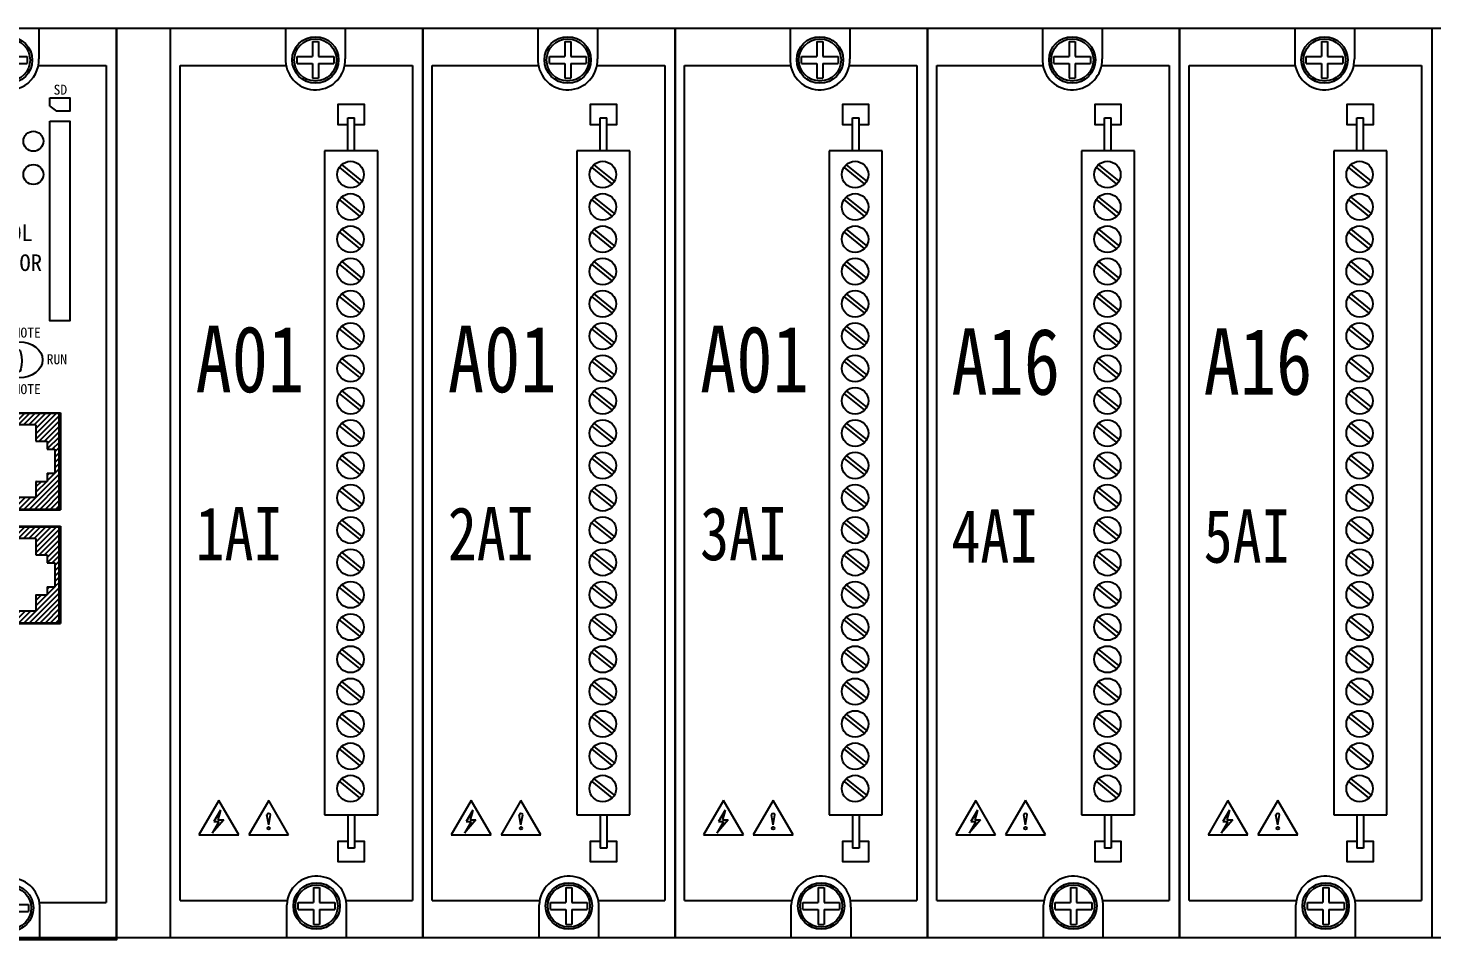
# Model space of a CAD drawing. Extents: x -159874 to -117758, y 9787 to 31117.
# Drawn here: x -150085.4 to -149874.4, y 26309 to 26446 of the extents above; entities that cross this region are included whole.
import ezdxf

# ---------------------------------------------------------------- set-up
doc = ezdxf.new("R2010")
doc.units = 0
doc.layers.get('0').update_dxf_attribs({"linetype": 'CONTINUOUS'})
doc.layers.add('Title Block', color=7, linetype='CONTINUOUS')
doc.layers.add('증설con', color=4, linetype='CONTINUOUS')
doc.styles.get("Standard").update_dxf_attribs({"font": ''})
doc.styles.get('Standard').set_extended_font_data('SimSun')

# ---------------------------------------------------------------- blocks, each defined once
blk = doc.blocks.new('900CP1-0200(2)')
for p, q in [((20666.52, 3996), (20666.52, 3991.02)), ((20675.51, 3996), (20675.51, 3991.37)), ((20650.62, 3864.61), (20650.62, 3990.39)), ((20650.62, 3990.39), (20666.59, 3990.39)), ((20675.44, 3990.39), (20685.62, 3990.39)), ((20685.62, 3990.39), (20685.62, 3864.61)), ((20650.62, 3864.61), (20666.77, 3864.61)), ((20666.7, 3859), (20666.7, 3863.98)), ((20675.62, 3864.61), (20685.62, 3864.61)), ((20675.69, 3859), (20675.69, 3863.63))]:
    blk.add_line(p, q)
at = {"color": 7}
for p, q in [((20670.57, 3993.97), (20670.57, 3991.74)), ((20670.57, 3993.97), (20671.47, 3993.97)), ((20671.47, 3993.97), (20671.47, 3991.74)), ((20668.25, 3991.74), (20670.57, 3991.74)), ((20668.25, 3990.67), (20668.25, 3991.74)), ((20668.25, 3990.67), (20670.57, 3990.67)), ((20670.57, 3990.67), (20670.57, 3988.44)), ((20671.47, 3991.74), (20673.78, 3991.74)), ((20671.47, 3990.67), (20671.47, 3988.44)), ((20671.47, 3990.67), (20673.78, 3990.67)), ((20670.57, 3988.44), (20671.47, 3988.44)), ((20666.16, 3938.21), (20666.16, 3923.63)), ((20666.16, 3938.21), (20678.76, 3938.21)), ((20678.76, 3938.21), (20678.76, 3923.63)), ((20666.16, 3923.63), (20678.76, 3923.63)), ((20666.16, 3921.14), (20666.16, 3906.56)), ((20666.16, 3921.14), (20678.76, 3921.14)), ((20678.76, 3921.14), (20678.76, 3906.56)), ((20666.16, 3906.56), (20678.76, 3906.56)), ((20670.75, 3866.56), (20670.75, 3864.33)), ((20670.75, 3866.56), (20671.65, 3866.56)), ((20671.65, 3866.56), (20671.65, 3864.33)), ((20668.44, 3864.33), (20670.75, 3864.33)), ((20668.44, 3863.26), (20668.44, 3864.33)), ((20668.44, 3863.26), (20670.75, 3863.26)), ((20670.75, 3863.26), (20670.75, 3861.03)), ((20671.65, 3864.33), (20673.96, 3864.33)), ((20671.65, 3863.26), (20671.65, 3861.03)), ((20671.65, 3863.26), (20673.96, 3863.26)), ((20670.75, 3861.03), (20671.65, 3861.03))]:
    blk.add_line(p, q, dxfattribs=at)
blk.add_lwpolyline([(20649.2, 3996), (20687.2, 3996), (20687.2, 3859), (20649.2, 3859)], close=True)
for centre, radius in [((20671.02, 3991.2), 3.5), ((20671.02, 3991.2), 3.18), ((20671.2, 3863.8), 3.5), ((20671.2, 3863.8), 3.18)]:
    blk.add_circle(centre, radius, dxfattribs=at)
for centre, start, end in [((20671.02, 3991.2), 182.2997, 2.2997), ((20671.2, 3863.8), 357.7003, 177.7003)]:
    blk.add_arc(centre, 4.5, start, end)
for centre, major_axis, ratio in [((20672.54, 3946.16), (3.55, 0), 0.766082), ((20672.54, 3946), (0, -1.67), 0.245099)]:
    blk.add_ellipse(centre, major_axis=major_axis, ratio=ratio)
at = {"layer": 'Title Block', "color": 0}
for p, q in [((20673.78, 3991.74), (20673.78, 3990.67)), ((20677.2, 3984.25), (20677.2, 3985.5)), ((20677.2, 3984.25), (20678.2, 3983.5)), ((20673.96, 3864.33), (20673.96, 3863.26))]:
    blk.add_line(p, q, dxfattribs=at)
blk.add_lwpolyline([(20677.2, 3985.5), (20680.2, 3985.5), (20680.2, 3983.5), (20678.2, 3983.5)], dxfattribs=at)
blk.add_lwpolyline([(20677.2, 3982), (20680.2, 3982), (20680.2, 3952), (20677.2, 3952)], close=True, dxfattribs=at)
for centre in [(20674.7, 3979), (20674.7, 3974)]:
    blk.add_circle(centre, 1.5, dxfattribs=at)
at = {"layer": '증설con', "color": 7}
for p, q in [((20666.34, 3938.12), (20678.58, 3938.12)), ((20666.34, 3923.72), (20666.34, 3938.12)), ((20668.79, 3938.12), (20666.34, 3935.67)), ((20668, 3938.12), (20666.34, 3936.47)), ((20669.42, 3938.12), (20666.34, 3935.04)), ((20667.2, 3938.12), (20666.34, 3937.26)), ((20670.22, 3938.12), (20668.47, 3936.37)), ((20671.01, 3938.12), (20669.26, 3936.37)), ((20671.81, 3938.12), (20670.06, 3936.37)), ((20672.6, 3938.12), (20670.85, 3936.37)), ((20673.4, 3938.12), (20671.65, 3936.37)), ((20674.19, 3938.12), (20672.44, 3936.37)), ((20674.99, 3938.12), (20673.24, 3936.37)), ((20675.79, 3938.12), (20674.03, 3936.37)), ((20676.58, 3938.12), (20674.83, 3936.37)), ((20678.17, 3938.12), (20675.07, 3935.02)), ((20677.38, 3938.12), (20675.07, 3935.82)), ((20678.58, 3937.74), (20675.07, 3934.23)), ((20678.58, 3923.72), (20678.58, 3938.12)), ((20678.58, 3924.03), (20678.58, 3937.8)), ((20668.14, 3936.05), (20666.34, 3934.25)), ((20668.14, 3935.09), (20666.34, 3933.29)), ((20675.07, 3936.37), (20668.14, 3936.37)), ((20668.14, 3936.37), (20668.14, 3925.47)), ((20675.07, 3936.37), (20675.07, 3933.93)), ((20678.58, 3936.94), (20675.58, 3933.93)), ((20678.58, 3936.15), (20676.37, 3933.93)), ((20678.58, 3935.35), (20676.78, 3933.55)), ((20668.14, 3934.29), (20666.34, 3932.49)), ((20668.14, 3933.5), (20666.34, 3931.7)), ((20675.07, 3933.93), (20676.78, 3933.93)), ((20678.58, 3934.56), (20676.78, 3932.76)), ((20676.78, 3933.93), (20676.78, 3932.72)), ((20678.58, 3933.76), (20677.54, 3932.72)), ((20678.58, 3932.96), (20677.95, 3932.33)), ((20668.14, 3932.7), (20666.34, 3930.9)), ((20668.14, 3931.9), (20666.34, 3930.1)), ((20667.96, 3930.92), (20666.34, 3929.31)), ((20667.16, 3930.92), (20667.15, 3930.91)), ((20668.14, 3931.11), (20667.96, 3930.92)), ((20676.78, 3932.72), (20677.95, 3932.72)), ((20677.95, 3932.72), (20677.95, 3929.12)), ((20678.58, 3932.17), (20677.95, 3931.54)), ((20678.58, 3931.37), (20677.95, 3930.74)), ((20668.14, 3930.31), (20666.34, 3928.51)), ((20668.14, 3929.52), (20666.34, 3927.72)), ((20668.14, 3928.72), (20666.34, 3926.92)), ((20678.58, 3928.99), (20675.07, 3925.48)), ((20676.78, 3929.12), (20676.78, 3927.9)), ((20676.78, 3929.12), (20677.95, 3929.12)), ((20677.13, 3929.12), (20676.78, 3928.78)), ((20677.92, 3929.12), (20676.78, 3927.98)), ((20678.58, 3930.58), (20677.95, 3929.95)), ((20678.58, 3929.78), (20677.95, 3929.15)), ((20668.14, 3927.93), (20666.34, 3926.13)), ((20668.14, 3927.13), (20666.34, 3925.33)), ((20678.58, 3928.19), (20674.11, 3923.72)), ((20678.58, 3927.4), (20674.91, 3923.72)), ((20675.07, 3927.9), (20675.07, 3925.47)), ((20676.71, 3927.9), (20675.07, 3926.27)), ((20675.07, 3927.9), (20676.78, 3927.9)), ((20675.12, 3927.9), (20675.07, 3927.86)), ((20675.91, 3927.9), (20675.07, 3927.07)), ((20678.58, 3926.6), (20675.7, 3923.72)), ((20668.14, 3926.34), (20666.34, 3924.54)), ((20668.14, 3925.54), (20666.34, 3923.74)), ((20668.87, 3925.47), (20667.12, 3923.72)), ((20669.43, 3925.4), (20667.75, 3923.72)), ((20675.07, 3925.47), (20668.14, 3925.47)), ((20670.29, 3925.47), (20668.54, 3923.72)), ((20671.02, 3925.4), (20669.34, 3923.72)), ((20671.02, 3924.61), (20670.14, 3923.72)), ((20672.68, 3925.47), (20670.93, 3923.72)), ((20671.89, 3925.47), (20671.02, 3924.61)), ((20671.09, 3925.47), (20671.02, 3925.4)), ((20673.48, 3925.47), (20671.73, 3923.72)), ((20674.27, 3925.47), (20672.52, 3923.72)), ((20675.07, 3925.47), (20673.32, 3923.72)), ((20678.58, 3925.8), (20676.5, 3923.72)), ((20678.58, 3925.01), (20677.29, 3923.72)), ((20666.34, 3923.72), (20678.58, 3923.72)), ((20678.58, 3924.21), (20678.09, 3923.72)), ((20666.34, 3921.05), (20678.58, 3921.05)), ((20666.34, 3906.65), (20666.34, 3921.05)), ((20668.79, 3921.05), (20666.34, 3918.6)), ((20668, 3921.05), (20666.34, 3919.4)), ((20669.42, 3921.05), (20666.34, 3917.97)), ((20667.2, 3921.05), (20666.34, 3920.19)), ((20670.22, 3921.05), (20668.47, 3919.3)), ((20671.01, 3921.05), (20669.26, 3919.3)), ((20671.81, 3921.05), (20670.06, 3919.3)), ((20672.6, 3921.05), (20670.85, 3919.3)), ((20673.4, 3921.05), (20671.65, 3919.3)), ((20674.19, 3921.05), (20672.44, 3919.3)), ((20674.99, 3921.05), (20673.24, 3919.3)), ((20675.79, 3921.05), (20674.03, 3919.3)), ((20676.58, 3921.05), (20674.83, 3919.3)), ((20678.17, 3921.05), (20675.07, 3917.95)), ((20677.38, 3921.05), (20675.07, 3918.75)), ((20678.58, 3920.66), (20675.07, 3917.15)), ((20678.58, 3906.65), (20678.58, 3921.05)), ((20678.58, 3906.96), (20678.58, 3920.73)), ((20668.14, 3918.97), (20666.34, 3917.17)), ((20668.14, 3918.01), (20666.34, 3916.21)), ((20675.07, 3919.3), (20668.14, 3919.3)), ((20668.14, 3919.3), (20668.14, 3908.4)), ((20675.07, 3919.3), (20675.07, 3916.86)), ((20678.58, 3919.87), (20675.58, 3916.86)), ((20678.58, 3919.07), (20676.37, 3916.86)), ((20678.58, 3918.28), (20676.78, 3916.48)), ((20668.14, 3917.22), (20666.34, 3915.42)), ((20668.14, 3916.42), (20666.34, 3914.62)), ((20675.07, 3916.86), (20676.78, 3916.86)), ((20678.58, 3917.48), (20676.78, 3915.68)), ((20676.78, 3916.86), (20676.78, 3915.65)), ((20678.58, 3916.69), (20677.54, 3915.65)), ((20678.58, 3915.89), (20677.95, 3915.26)), ((20668.14, 3915.63), (20666.34, 3913.83)), ((20668.14, 3914.83), (20666.34, 3913.03)), ((20667.96, 3913.85), (20666.34, 3912.24)), ((20667.16, 3913.85), (20667.15, 3913.84)), ((20668.14, 3914.04), (20667.96, 3913.85)), ((20676.78, 3915.65), (20677.95, 3915.65)), ((20677.95, 3915.65), (20677.95, 3912.05)), ((20678.58, 3915.1), (20677.95, 3914.47)), ((20678.58, 3914.3), (20677.95, 3913.67)), ((20668.14, 3913.24), (20666.34, 3911.44)), ((20668.14, 3912.45), (20666.34, 3910.65)), ((20678.58, 3911.91), (20675.07, 3908.4)), ((20676.78, 3912.05), (20676.78, 3910.83)), ((20676.78, 3912.05), (20677.95, 3912.05)), ((20677.13, 3912.05), (20676.78, 3911.7)), ((20677.92, 3912.05), (20676.78, 3910.91)), ((20678.58, 3913.5), (20677.95, 3912.87)), ((20678.58, 3912.71), (20677.95, 3912.08)), ((20668.14, 3911.65), (20666.34, 3909.85)), ((20668.14, 3910.85), (20666.34, 3909.05)), ((20668.14, 3910.06), (20666.34, 3908.26)), ((20678.58, 3911.12), (20674.11, 3906.65)), ((20678.58, 3910.32), (20674.91, 3906.65)), ((20675.07, 3910.83), (20675.07, 3908.4)), ((20676.71, 3910.83), (20675.07, 3909.2)), ((20675.07, 3910.83), (20676.78, 3910.83)), ((20675.12, 3910.83), (20675.07, 3910.79)), ((20675.91, 3910.83), (20675.07, 3909.99)), ((20668.14, 3909.26), (20666.34, 3907.46)), ((20668.14, 3908.47), (20666.34, 3906.67)), ((20668.87, 3908.4), (20667.12, 3906.65)), ((20669.43, 3908.33), (20667.75, 3906.65)), ((20675.07, 3908.4), (20668.14, 3908.4)), ((20670.29, 3908.4), (20668.54, 3906.65)), ((20671.02, 3908.33), (20669.34, 3906.65)), ((20671.02, 3907.54), (20670.14, 3906.65)), ((20672.68, 3908.4), (20670.93, 3906.65)), ((20671.89, 3908.4), (20671.02, 3907.54)), ((20671.09, 3908.4), (20671.02, 3908.33)), ((20673.48, 3908.4), (20671.73, 3906.65)), ((20674.27, 3908.4), (20672.52, 3906.65)), ((20675.07, 3908.4), (20673.32, 3906.65)), ((20678.58, 3909.53), (20675.7, 3906.65)), ((20678.58, 3908.73), (20676.5, 3906.65)), ((20678.58, 3907.94), (20677.29, 3906.65)), ((20666.34, 3906.65), (20678.58, 3906.65)), ((20678.58, 3907.14), (20678.09, 3906.65))]:
    blk.add_line(p, q, dxfattribs=at)
at = {"layer": 'Title Block', "color": 0, "attachment_point": 1}
for s, insert, char_height in [('  SD', (20675.7, 3987.5), 1.5), ('STATUS', (20665.7, 3980), 1.5), (' ROLE', (20666.7, 3975), 1.5), ('CONTROL', (20662.7, 3966.5), 2.5), ('PROCESSOR', (20660.7, 3962), 2.5), ('900C30', (20665.2, 3958), 1.5), ('REMOTE', (20669.7, 3951), 1.5), ('STOP', (20664.2, 3947), 1.5), ('RUN', (20676.7, 3947), 1.5), ('REMOTE', (20669.7, 3942.5), 1.5)]:
    blk.add_mtext_dynamic_manual_height_columns(s, width=8, gutter_width=1, heights=[0], dxfattribs=dict(at, insert=insert, char_height=char_height))

msp = doc.modelspace()

# ---------------------------------------------------------------- linework, layer by layer
for p, q in [((-150072.08183, 26308.97771), (-150072.08183, 26445.97923)), ((-150046.66692, 26445.97923), (-150046.66692, 26441.01323)), ((-150037.69714, 26445.97923), (-150037.69714, 26441.36005)), ((-150008.74596, 26445.97923), (-150008.74596, 26441.01323)), ((-149999.77618, 26445.97923), (-149999.77618, 26441.36005)), ((-149970.825, 26445.97923), (-149970.825, 26441.01323)), ((-149961.85522, 26445.97923), (-149961.85522, 26441.36005)), ((-149932.90404, 26445.97923), (-149932.90404, 26441.01323)), ((-149923.93426, 26445.97923), (-149923.93426, 26441.36005)), ((-149894.98308, 26445.97923), (-149894.98308, 26441.01323)), ((-149886.0133, 26445.97923), (-149886.0133, 26441.36005)), ((-150062.53774, 26440.37872), (-150046.59599, 26440.37872)), ((-150062.53774, 26314.8647), (-150062.53774, 26440.37872)), ((-150037.76858, 26440.37872), (-150027.60437, 26440.37872)), ((-150027.60437, 26440.37872), (-150027.60437, 26314.8647)), ((-150024.61678, 26440.37872), (-150008.67503, 26440.37872)), ((-150024.61678, 26314.8647), (-150024.61678, 26440.37872)), ((-149999.84762, 26440.37872), (-149989.68341, 26440.37872)), ((-149989.68341, 26440.37872), (-149989.68341, 26314.8647)), ((-149986.69582, 26440.37872), (-149970.75407, 26440.37872)), ((-149986.69582, 26314.8647), (-149986.69582, 26440.37872)), ((-149961.92666, 26440.37872), (-149951.76245, 26440.37872)), ((-149951.76245, 26440.37872), (-149951.76245, 26314.8647)), ((-149948.77486, 26440.37872), (-149932.83311, 26440.37872)), ((-149948.77486, 26314.8647), (-149948.77486, 26440.37872)), ((-149924.0057, 26440.37872), (-149913.84149, 26440.37872)), ((-149913.84149, 26440.37872), (-149913.84149, 26314.8647)), ((-149913.84149, 26440.37872), (-149913.84149, 26314.8647)), ((-149910.8539, 26440.37872), (-149894.91215, 26440.37872)), ((-149910.8539, 26314.8647), (-149910.8539, 26440.37872)), ((-149886.08474, 26440.37872), (-149875.92053, 26440.37872)), ((-149875.92053, 26440.37872), (-149875.92053, 26314.8647)), ((-149875.92053, 26440.37872), (-149875.92053, 26314.8647)), ((-150062.53774, 26314.8647), (-150046.41589, 26314.8647)), ((-150037.58849, 26314.8647), (-150027.60437, 26314.8647)), ((-150024.61678, 26314.8647), (-150008.49493, 26314.8647)), ((-149999.66753, 26314.8647), (-149989.68341, 26314.8647)), ((-149986.69582, 26314.8647), (-149970.57397, 26314.8647)), ((-149961.74657, 26314.8647), (-149951.76245, 26314.8647)), ((-149948.77486, 26314.8647), (-149932.65301, 26314.8647)), ((-149923.82561, 26314.8647), (-149913.84149, 26314.8647)), ((-149910.8539, 26314.8647), (-149894.73205, 26314.8647)), ((-149885.90465, 26314.8647), (-149875.92053, 26314.8647)), ((-150046.48682, 26309.26419), (-150046.48682, 26314.23019)), ((-150037.51704, 26309.26419), (-150037.51704, 26313.88337)), ((-150008.56586, 26309.26419), (-150008.56586, 26314.23019)), ((-149999.59608, 26309.26419), (-149999.59608, 26313.88337)), ((-149970.6449, 26309.26419), (-149970.6449, 26314.23019)), ((-149961.67512, 26309.26419), (-149961.67512, 26313.88337)), ((-149932.72394, 26309.26419), (-149932.72394, 26314.23019)), ((-149923.75416, 26309.26419), (-149923.75416, 26313.88337)), ((-149894.80298, 26309.26419), (-149894.80298, 26314.23019)), ((-149885.8332, 26309.26419), (-149885.8332, 26313.88337))]:
    msp.add_line(p, q)
at = {"color": 7}
for p, q in [((-150042.62999, 26443.94916), (-150042.62999, 26441.72557)), ((-150042.62999, 26443.94916), (-150041.73458, 26443.94916)), ((-150041.73458, 26443.94916), (-150041.73458, 26441.72557)), ((-150004.70903, 26443.94916), (-150004.70903, 26441.72557)), ((-150004.70903, 26443.94916), (-150003.81362, 26443.94916)), ((-150003.81362, 26443.94916), (-150003.81362, 26441.72557)), ((-149966.78807, 26443.94916), (-149966.78807, 26441.72557)), ((-149966.78807, 26443.94916), (-149965.89266, 26443.94916)), ((-149965.89266, 26443.94916), (-149965.89266, 26441.72557)), ((-149928.86711, 26443.94916), (-149928.86711, 26441.72557)), ((-149928.86711, 26443.94916), (-149927.9717, 26443.94916)), ((-149927.9717, 26443.94916), (-149927.9717, 26441.72557)), ((-149890.94615, 26443.94916), (-149890.94615, 26441.72557)), ((-149890.94615, 26443.94916), (-149890.05074, 26443.94916)), ((-149890.05074, 26443.94916), (-149890.05074, 26441.72557)), ((-150044.93812, 26441.72557), (-150042.62999, 26441.72557)), ((-150044.93812, 26440.66108), (-150044.93812, 26441.72557)), ((-150041.73458, 26441.72557), (-150039.42645, 26441.72557)), ((-150007.01716, 26441.72557), (-150004.70903, 26441.72557)), ((-150007.01716, 26440.66108), (-150007.01716, 26441.72557)), ((-150003.81362, 26441.72557), (-150001.50549, 26441.72557)), ((-149969.0962, 26441.72557), (-149966.78807, 26441.72557)), ((-149969.0962, 26440.66108), (-149969.0962, 26441.72557)), ((-149965.89266, 26441.72557), (-149963.58453, 26441.72557)), ((-149931.17524, 26441.72557), (-149928.86711, 26441.72557)), ((-149931.17524, 26440.66108), (-149931.17524, 26441.72557)), ((-149927.9717, 26441.72557), (-149925.66357, 26441.72557)), ((-149893.25428, 26441.72557), (-149890.94615, 26441.72557)), ((-149893.25428, 26440.66108), (-149893.25428, 26441.72557)), ((-149890.05074, 26441.72557), (-149887.74261, 26441.72557)), ((-150044.93812, 26440.66108), (-150042.62999, 26440.66108)), ((-150042.62999, 26440.66108), (-150042.62999, 26438.43749)), ((-150041.73458, 26440.66108), (-150041.73458, 26438.43749)), ((-150041.73458, 26440.66108), (-150039.42645, 26440.66108)), ((-150007.01716, 26440.66108), (-150004.70903, 26440.66108)), ((-150004.70903, 26440.66108), (-150004.70903, 26438.43749)), ((-150003.81362, 26440.66108), (-150003.81362, 26438.43749)), ((-150003.81362, 26440.66108), (-150001.50549, 26440.66108)), ((-149969.0962, 26440.66108), (-149966.78807, 26440.66108)), ((-149966.78807, 26440.66108), (-149966.78807, 26438.43749)), ((-149965.89266, 26440.66108), (-149965.89266, 26438.43749)), ((-149965.89266, 26440.66108), (-149963.58453, 26440.66108)), ((-149931.17524, 26440.66108), (-149928.86711, 26440.66108)), ((-149928.86711, 26440.66108), (-149928.86711, 26438.43749)), ((-149927.9717, 26440.66108), (-149927.9717, 26438.43749)), ((-149927.9717, 26440.66108), (-149925.66357, 26440.66108)), ((-149893.25428, 26440.66108), (-149890.94615, 26440.66108)), ((-149890.94615, 26440.66108), (-149890.94615, 26438.43749)), ((-149890.05074, 26440.66108), (-149890.05074, 26438.43749)), ((-149890.05074, 26440.66108), (-149887.74261, 26440.66108)), ((-150042.62999, 26438.43749), (-150041.73458, 26438.43749)), ((-150004.70903, 26438.43749), (-150003.81362, 26438.43749)), ((-149966.78807, 26438.43749), (-149965.89266, 26438.43749)), ((-149928.86711, 26438.43749), (-149927.9717, 26438.43749)), ((-149890.94615, 26438.43749), (-149890.05074, 26438.43749)), ((-150040.80469, 26427.51771), (-150040.80469, 26327.72571)), ((-150032.82133, 26427.51771), (-150040.80469, 26427.51771)), ((-150032.82133, 26327.72571), (-150032.82133, 26427.51771)), ((-150002.88373, 26427.51771), (-150002.88373, 26327.72571)), ((-149994.90037, 26427.51771), (-150002.88373, 26427.51771)), ((-149994.90037, 26327.72571), (-149994.90037, 26427.51771)), ((-149964.96277, 26427.51771), (-149964.96277, 26327.72571)), ((-149956.97941, 26427.51771), (-149964.96277, 26427.51771)), ((-149956.97941, 26327.72571), (-149956.97941, 26427.51771)), ((-149927.04181, 26427.51771), (-149927.04181, 26327.72571)), ((-149919.05845, 26427.51771), (-149927.04181, 26427.51771)), ((-149919.05845, 26327.72571), (-149919.05845, 26427.51771)), ((-149889.12085, 26427.51771), (-149889.12085, 26327.72571)), ((-149881.13749, 26427.51771), (-149889.12085, 26427.51771)), ((-149881.13749, 26327.72571), (-149881.13749, 26427.51771)), ((-150038.55517, 26425.00381), (-150035.56085, 26422.58818)), ((-150038.22989, 26425.45071), (-150035.23557, 26423.03509)), ((-150000.63421, 26425.00381), (-149997.63989, 26422.58818)), ((-150000.30893, 26425.45071), (-149997.31461, 26423.03509)), ((-149962.71325, 26425.00381), (-149959.71893, 26422.58818)), ((-149962.38797, 26425.45071), (-149959.39365, 26423.03509)), ((-149924.79229, 26425.00381), (-149921.79797, 26422.58818)), ((-149924.46701, 26425.45071), (-149921.47269, 26423.03509)), ((-149886.87133, 26425.00381), (-149883.87701, 26422.58818)), ((-149886.54605, 26425.45071), (-149883.55173, 26423.03509)), ((-150038.22989, 26420.59462), (-150035.23557, 26418.179)), ((-150000.30893, 26420.59462), (-149997.31461, 26418.179)), ((-149962.38797, 26420.59462), (-149959.39365, 26418.179)), ((-149924.46701, 26420.59462), (-149921.47269, 26418.179)), ((-149886.54605, 26420.59462), (-149883.55173, 26418.179)), ((-150038.55517, 26420.14772), (-150035.56085, 26417.7321)), ((-150000.63421, 26420.14772), (-149997.63989, 26417.7321)), ((-149962.71325, 26420.14772), (-149959.71893, 26417.7321)), ((-149924.79229, 26420.14772), (-149921.79797, 26417.7321)), ((-149886.87133, 26420.14772), (-149883.87701, 26417.7321)), ((-150038.55517, 26415.29163), (-150035.56085, 26412.87601)), ((-150038.22989, 26415.73854), (-150035.23557, 26413.32291)), ((-150000.63421, 26415.29163), (-149997.63989, 26412.87601)), ((-150000.30893, 26415.73854), (-149997.31461, 26413.32291)), ((-149962.71325, 26415.29163), (-149959.71893, 26412.87601)), ((-149962.38797, 26415.73854), (-149959.39365, 26413.32291)), ((-149924.79229, 26415.29163), (-149921.79797, 26412.87601)), ((-149924.46701, 26415.73854), (-149921.47269, 26413.32291)), ((-149886.87133, 26415.29163), (-149883.87701, 26412.87601)), ((-149886.54605, 26415.73854), (-149883.55173, 26413.32291)), ((-150038.55517, 26410.43554), (-150035.56085, 26408.01992)), ((-150038.22989, 26410.88245), (-150035.23557, 26408.46683)), ((-150000.63421, 26410.43554), (-149997.63989, 26408.01992)), ((-150000.30893, 26410.88245), (-149997.31461, 26408.46683)), ((-149962.71325, 26410.43554), (-149959.71893, 26408.01992)), ((-149962.38797, 26410.88245), (-149959.39365, 26408.46683)), ((-149924.79229, 26410.43554), (-149921.79797, 26408.01992)), ((-149924.46701, 26410.88245), (-149921.47269, 26408.46683)), ((-149886.87133, 26410.43554), (-149883.87701, 26408.01992)), ((-149886.54605, 26410.88245), (-149883.55173, 26408.46683)), ((-150038.55517, 26405.57945), (-150035.56085, 26403.16383)), ((-150038.22989, 26406.02636), (-150035.23557, 26403.61074)), ((-150000.63421, 26405.57945), (-149997.63989, 26403.16383)), ((-150000.30893, 26406.02636), (-149997.31461, 26403.61074)), ((-149962.71325, 26405.57945), (-149959.71893, 26403.16383)), ((-149962.38797, 26406.02636), (-149959.39365, 26403.61074)), ((-149924.79229, 26405.57945), (-149921.79797, 26403.16383)), ((-149924.46701, 26406.02636), (-149921.47269, 26403.61074)), ((-149886.87133, 26405.57945), (-149883.87701, 26403.16383)), ((-149886.54605, 26406.02636), (-149883.55173, 26403.61074)), ((-150038.55517, 26400.72337), (-150035.56085, 26398.30774)), ((-150038.22989, 26401.17027), (-150035.23557, 26398.75465)), ((-150000.63421, 26400.72337), (-149997.63989, 26398.30774)), ((-150000.30893, 26401.17027), (-149997.31461, 26398.75465)), ((-149962.71325, 26400.72337), (-149959.71893, 26398.30774)), ((-149962.38797, 26401.17027), (-149959.39365, 26398.75465)), ((-149924.79229, 26400.72337), (-149921.79797, 26398.30774)), ((-149924.46701, 26401.17027), (-149921.47269, 26398.75465)), ((-149886.87133, 26400.72337), (-149883.87701, 26398.30774)), ((-149886.54605, 26401.17027), (-149883.55173, 26398.75465)), ((-150038.55517, 26395.86728), (-150035.56085, 26393.45166)), ((-150038.22989, 26396.31418), (-150035.23557, 26393.89856)), ((-150000.63421, 26395.86728), (-149997.63989, 26393.45166)), ((-150000.30893, 26396.31418), (-149997.31461, 26393.89856)), ((-149962.71325, 26395.86728), (-149959.71893, 26393.45166)), ((-149962.38797, 26396.31418), (-149959.39365, 26393.89856)), ((-149924.79229, 26395.86728), (-149921.79797, 26393.45166)), ((-149924.46701, 26396.31418), (-149921.47269, 26393.89856)), ((-149886.87133, 26395.86728), (-149883.87701, 26393.45166)), ((-149886.54605, 26396.31418), (-149883.55173, 26393.89856)), ((-150038.55517, 26391.01119), (-150035.56085, 26388.59557)), ((-150038.22989, 26391.4581), (-150035.23557, 26389.04247)), ((-150000.63421, 26391.01119), (-149997.63989, 26388.59557)), ((-150000.30893, 26391.4581), (-149997.31461, 26389.04247)), ((-149962.71325, 26391.01119), (-149959.71893, 26388.59557)), ((-149962.38797, 26391.4581), (-149959.39365, 26389.04247)), ((-149924.79229, 26391.01119), (-149921.79797, 26388.59557)), ((-149924.46701, 26391.4581), (-149921.47269, 26389.04247)), ((-149886.87133, 26391.01119), (-149883.87701, 26388.59557)), ((-149886.54605, 26391.4581), (-149883.55173, 26389.04247)), ((-150038.22989, 26386.60201), (-150035.23557, 26384.18639)), ((-150000.30893, 26386.60201), (-149997.31461, 26384.18639)), ((-149962.38797, 26386.60201), (-149959.39365, 26384.18639)), ((-149924.46701, 26386.60201), (-149921.47269, 26384.18639)), ((-149886.54605, 26386.60201), (-149883.55173, 26384.18639)), ((-150038.55517, 26386.1551), (-150035.56085, 26383.73948)), ((-150000.63421, 26386.1551), (-149997.63989, 26383.73948)), ((-149962.71325, 26386.1551), (-149959.71893, 26383.73948)), ((-149924.79229, 26386.1551), (-149921.79797, 26383.73948)), ((-149886.87133, 26386.1551), (-149883.87701, 26383.73948)), ((-150038.55517, 26381.29901), (-150035.56085, 26378.88339)), ((-150038.22989, 26381.74592), (-150035.23557, 26379.3303)), ((-150000.63421, 26381.29901), (-149997.63989, 26378.88339)), ((-150000.30893, 26381.74592), (-149997.31461, 26379.3303)), ((-149962.71325, 26381.29901), (-149959.71893, 26378.88339)), ((-149962.38797, 26381.74592), (-149959.39365, 26379.3303)), ((-149924.79229, 26381.29901), (-149921.79797, 26378.88339)), ((-149924.46701, 26381.74592), (-149921.47269, 26379.3303)), ((-149886.87133, 26381.29901), (-149883.87701, 26378.88339)), ((-149886.54605, 26381.74592), (-149883.55173, 26379.3303)), ((-150038.55517, 26376.44292), (-150035.56085, 26374.0273)), ((-150038.22989, 26376.88983), (-150035.23557, 26374.47421)), ((-150000.63421, 26376.44292), (-149997.63989, 26374.0273)), ((-150000.30893, 26376.88983), (-149997.31461, 26374.47421)), ((-149962.71325, 26376.44292), (-149959.71893, 26374.0273)), ((-149962.38797, 26376.88983), (-149959.39365, 26374.47421)), ((-149924.79229, 26376.44292), (-149921.79797, 26374.0273)), ((-149924.46701, 26376.88983), (-149921.47269, 26374.47421)), ((-149886.87133, 26376.44292), (-149883.87701, 26374.0273)), ((-149886.54605, 26376.88983), (-149883.55173, 26374.47421)), ((-150038.22989, 26372.03374), (-150035.23557, 26369.61812)), ((-150000.30893, 26372.03374), (-149997.31461, 26369.61812)), ((-149962.38797, 26372.03374), (-149959.39365, 26369.61812)), ((-149924.46701, 26372.03374), (-149921.47269, 26369.61812)), ((-149886.54605, 26372.03374), (-149883.55173, 26369.61812)), ((-150038.55517, 26371.58684), (-150035.56085, 26369.17121)), ((-150000.63421, 26371.58684), (-149997.63989, 26369.17121)), ((-149962.71325, 26371.58684), (-149959.71893, 26369.17121)), ((-149924.79229, 26371.58684), (-149921.79797, 26369.17121)), ((-149886.87133, 26371.58684), (-149883.87701, 26369.17121)), ((-150038.55517, 26366.73075), (-150035.56085, 26364.31513)), ((-150038.22989, 26367.17766), (-150035.23557, 26364.76203)), ((-150000.63421, 26366.73075), (-149997.63989, 26364.31513)), ((-150000.30893, 26367.17766), (-149997.31461, 26364.76203)), ((-149962.71325, 26366.73075), (-149959.71893, 26364.31513)), ((-149962.38797, 26367.17766), (-149959.39365, 26364.76203)), ((-149924.79229, 26366.73075), (-149921.79797, 26364.31513)), ((-149924.46701, 26367.17766), (-149921.47269, 26364.76203)), ((-149886.87133, 26366.73075), (-149883.87701, 26364.31513)), ((-149886.54605, 26367.17766), (-149883.55173, 26364.76203)), ((-150038.55517, 26361.87466), (-150035.56085, 26359.45904)), ((-150038.22989, 26362.32157), (-150035.23557, 26359.90595)), ((-150000.63421, 26361.87466), (-149997.63989, 26359.45904)), ((-150000.30893, 26362.32157), (-149997.31461, 26359.90595)), ((-149962.71325, 26361.87466), (-149959.71893, 26359.45904)), ((-149962.38797, 26362.32157), (-149959.39365, 26359.90595)), ((-149924.79229, 26361.87466), (-149921.79797, 26359.45904)), ((-149924.46701, 26362.32157), (-149921.47269, 26359.90595)), ((-149886.87133, 26361.87466), (-149883.87701, 26359.45904)), ((-149886.54605, 26362.32157), (-149883.55173, 26359.90595)), ((-150038.55517, 26357.01857), (-150035.56085, 26354.60295)), ((-150038.22989, 26357.46548), (-150035.23557, 26355.04986)), ((-150000.63421, 26357.01857), (-149997.63989, 26354.60295)), ((-150000.30893, 26357.46548), (-149997.31461, 26355.04986)), ((-149962.71325, 26357.01857), (-149959.71893, 26354.60295)), ((-149962.38797, 26357.46548), (-149959.39365, 26355.04986)), ((-149924.79229, 26357.01857), (-149921.79797, 26354.60295)), ((-149924.46701, 26357.46548), (-149921.47269, 26355.04986)), ((-149886.87133, 26357.01857), (-149883.87701, 26354.60295)), ((-149886.54605, 26357.46548), (-149883.55173, 26355.04986)), ((-150038.55517, 26352.16248), (-150035.56085, 26349.74686)), ((-150038.22989, 26352.60939), (-150035.23557, 26350.19377)), ((-150000.63421, 26352.16248), (-149997.63989, 26349.74686)), ((-150000.30893, 26352.60939), (-149997.31461, 26350.19377)), ((-149962.71325, 26352.16248), (-149959.71893, 26349.74686)), ((-149962.38797, 26352.60939), (-149959.39365, 26350.19377)), ((-149924.79229, 26352.16248), (-149921.79797, 26349.74686)), ((-149924.46701, 26352.60939), (-149921.47269, 26350.19377)), ((-149886.87133, 26352.16248), (-149883.87701, 26349.74686)), ((-149886.54605, 26352.60939), (-149883.55173, 26350.19377)), ((-150038.55517, 26347.3064), (-150035.56085, 26344.89077)), ((-150038.22989, 26347.7533), (-150035.23557, 26345.33768)), ((-150000.63421, 26347.3064), (-149997.63989, 26344.89077)), ((-150000.30893, 26347.7533), (-149997.31461, 26345.33768)), ((-149962.71325, 26347.3064), (-149959.71893, 26344.89077)), ((-149962.38797, 26347.7533), (-149959.39365, 26345.33768)), ((-149924.79229, 26347.3064), (-149921.79797, 26344.89077)), ((-149924.46701, 26347.7533), (-149921.47269, 26345.33768)), ((-149886.87133, 26347.3064), (-149883.87701, 26344.89077)), ((-149886.54605, 26347.7533), (-149883.55173, 26345.33768)), ((-150038.55517, 26342.45031), (-150035.56085, 26340.03469)), ((-150038.22989, 26342.89722), (-150035.23557, 26340.48159)), ((-150000.63421, 26342.45031), (-149997.63989, 26340.03469)), ((-150000.30893, 26342.89722), (-149997.31461, 26340.48159)), ((-149962.71325, 26342.45031), (-149959.71893, 26340.03469)), ((-149962.38797, 26342.89722), (-149959.39365, 26340.48159)), ((-149924.79229, 26342.45031), (-149921.79797, 26340.03469)), ((-149924.46701, 26342.89722), (-149921.47269, 26340.48159)), ((-149886.87133, 26342.45031), (-149883.87701, 26340.03469)), ((-149886.54605, 26342.89722), (-149883.55173, 26340.48159)), ((-150038.22989, 26338.04113), (-150035.23557, 26335.62551)), ((-150000.30893, 26338.04113), (-149997.31461, 26335.62551)), ((-149962.38797, 26338.04113), (-149959.39365, 26335.62551)), ((-149924.46701, 26338.04113), (-149921.47269, 26335.62551)), ((-149886.54605, 26338.04113), (-149883.55173, 26335.62551)), ((-150038.55517, 26337.59422), (-150035.56085, 26335.1786)), ((-150000.63421, 26337.59422), (-149997.63989, 26335.1786)), ((-149962.71325, 26337.59422), (-149959.71893, 26335.1786)), ((-149924.79229, 26337.59422), (-149921.79797, 26335.1786)), ((-149886.87133, 26337.59422), (-149883.87701, 26335.1786)), ((-150038.55517, 26332.73813), (-150035.56085, 26330.32251)), ((-150038.22989, 26333.18504), (-150035.23557, 26330.76942)), ((-150000.63421, 26332.73813), (-149997.63989, 26330.32251)), ((-150000.30893, 26333.18504), (-149997.31461, 26330.76942)), ((-149962.71325, 26332.73813), (-149959.71893, 26330.32251)), ((-149962.38797, 26333.18504), (-149959.39365, 26330.76942)), ((-149924.79229, 26332.73813), (-149921.79797, 26330.32251)), ((-149924.46701, 26333.18504), (-149921.47269, 26330.76942)), ((-149886.87133, 26332.73813), (-149883.87701, 26330.32251)), ((-149886.54605, 26333.18504), (-149883.55173, 26330.76942)), ((-150040.80469, 26327.72571), (-150032.82133, 26327.72571)), ((-150002.88373, 26327.72571), (-149994.90037, 26327.72571)), ((-149964.96277, 26327.72571), (-149956.97941, 26327.72571)), ((-149927.04181, 26327.72571), (-149919.05845, 26327.72571)), ((-149889.12085, 26327.72571), (-149881.13749, 26327.72571)), ((-150042.44989, 26316.80594), (-150042.44989, 26314.58234)), ((-150042.44989, 26316.80594), (-150041.55449, 26316.80594)), ((-150041.55449, 26316.80594), (-150041.55449, 26314.58234)), ((-150004.52893, 26316.80594), (-150004.52893, 26314.58234)), ((-150004.52893, 26316.80594), (-150003.63353, 26316.80594)), ((-150003.63353, 26316.80594), (-150003.63353, 26314.58234)), ((-149966.60797, 26316.80594), (-149966.60797, 26314.58234)), ((-149966.60797, 26316.80594), (-149965.71257, 26316.80594)), ((-149965.71257, 26316.80594), (-149965.71257, 26314.58234)), ((-149928.68701, 26316.80594), (-149928.68701, 26314.58234)), ((-149928.68701, 26316.80594), (-149927.79161, 26316.80594)), ((-149927.79161, 26316.80594), (-149927.79161, 26314.58234)), ((-149890.76605, 26316.80594), (-149890.76605, 26314.58234)), ((-149890.76605, 26316.80594), (-149889.87065, 26316.80594)), ((-149889.87065, 26316.80594), (-149889.87065, 26314.58234)), ((-150044.75803, 26314.58234), (-150042.44989, 26314.58234)), ((-150044.75803, 26313.51785), (-150044.75803, 26314.58234)), ((-150044.75803, 26313.51785), (-150042.44989, 26313.51785)), ((-150042.44989, 26313.51785), (-150042.44989, 26311.29426)), ((-150041.55449, 26314.58234), (-150039.24635, 26314.58234)), ((-150041.55449, 26313.51785), (-150041.55449, 26311.29426)), ((-150041.55449, 26313.51785), (-150039.24635, 26313.51785)), ((-150006.83707, 26314.58234), (-150004.52893, 26314.58234)), ((-150006.83707, 26313.51785), (-150006.83707, 26314.58234)), ((-150006.83707, 26313.51785), (-150004.52893, 26313.51785)), ((-150004.52893, 26313.51785), (-150004.52893, 26311.29426)), ((-150003.63353, 26314.58234), (-150001.32539, 26314.58234)), ((-150003.63353, 26313.51785), (-150003.63353, 26311.29426)), ((-150003.63353, 26313.51785), (-150001.32539, 26313.51785)), ((-149968.91611, 26314.58234), (-149966.60797, 26314.58234)), ((-149968.91611, 26313.51785), (-149968.91611, 26314.58234)), ((-149968.91611, 26313.51785), (-149966.60797, 26313.51785)), ((-149966.60797, 26313.51785), (-149966.60797, 26311.29426)), ((-149965.71257, 26314.58234), (-149963.40443, 26314.58234)), ((-149965.71257, 26313.51785), (-149965.71257, 26311.29426)), ((-149965.71257, 26313.51785), (-149963.40443, 26313.51785)), ((-149930.99515, 26314.58234), (-149928.68701, 26314.58234)), ((-149930.99515, 26313.51785), (-149930.99515, 26314.58234)), ((-149930.99515, 26313.51785), (-149928.68701, 26313.51785)), ((-149928.68701, 26313.51785), (-149928.68701, 26311.29426)), ((-149927.79161, 26314.58234), (-149925.48347, 26314.58234)), ((-149927.79161, 26313.51785), (-149927.79161, 26311.29426)), ((-149927.79161, 26313.51785), (-149925.48347, 26313.51785)), ((-149893.07419, 26314.58234), (-149890.76605, 26314.58234)), ((-149893.07419, 26313.51785), (-149893.07419, 26314.58234)), ((-149893.07419, 26313.51785), (-149890.76605, 26313.51785)), ((-149890.76605, 26313.51785), (-149890.76605, 26311.29426)), ((-149889.87065, 26314.58234), (-149887.56251, 26314.58234)), ((-149889.87065, 26313.51785), (-149889.87065, 26311.29426)), ((-149889.87065, 26313.51785), (-149887.56251, 26313.51785)), ((-150042.44989, 26311.29426), (-150041.55449, 26311.29426)), ((-150004.52893, 26311.29426), (-150003.63353, 26311.29426)), ((-149966.60797, 26311.29426), (-149965.71257, 26311.29426)), ((-149928.68701, 26311.29426), (-149927.79161, 26311.29426)), ((-149890.76605, 26311.29426), (-149889.87065, 26311.29426))]:
    msp.add_line(p, q, dxfattribs=at)
for points in [[(-150182.53797, 26445.97923), (-149608.90491, 26445.97923), (-149608.90491, 26309.26419), (-150182.53797, 26309.26419)], [(-150063.95643, 26445.97923), (-150026.03547, 26445.97923), (-150026.03547, 26309.26419), (-150063.95643, 26309.26419)], [(-150026.03547, 26445.97923), (-149988.11451, 26445.97923), (-149988.11451, 26309.26419), (-150026.03547, 26309.26419)], [(-149988.11451, 26445.97923), (-149950.19355, 26445.97923), (-149950.19355, 26309.26419), (-149988.11451, 26309.26419)], [(-149950.19355, 26445.97923), (-149912.27259, 26445.97923), (-149912.27259, 26309.26419), (-149950.19355, 26309.26419)], [(-149912.27259, 26445.97923), (-149874.35163, 26445.97923), (-149874.35163, 26309.26419), (-149912.27259, 26309.26419)], [(-149912.27259, 26445.97923), (-149874.35163, 26445.97923), (-149874.35163, 26309.26419), (-149912.27259, 26309.26419)], [(-149912.27259, 26445.97923), (-149874.35163, 26445.97923), (-149874.35163, 26309.26419), (-149912.27259, 26309.26419)]]:
    msp.add_lwpolyline(points, close=True)
for centre, radius in [((-150042.18229, 26441.19332), 3.49272), ((-150042.18229, 26441.19332), 3.17252), ((-150004.26133, 26441.19332), 3.49272), ((-150004.26133, 26441.19332), 3.17252), ((-149966.34037, 26441.19332), 3.49272), ((-149966.34037, 26441.19332), 3.17252), ((-149928.41941, 26441.19332), 3.49272), ((-149928.41941, 26441.19332), 3.17252), ((-149890.49845, 26441.19332), 3.49272), ((-149890.49845, 26441.19332), 3.17252), ((-150036.90307, 26423.95977), 1.99584), ((-149998.98211, 26423.95977), 1.99584), ((-149961.06115, 26423.95977), 1.99584), ((-149923.14019, 26423.95977), 1.99584), ((-149885.21923, 26423.95977), 1.99584), ((-150036.90307, 26419.10368), 1.99584), ((-149998.98211, 26419.10368), 1.99584), ((-149961.06115, 26419.10368), 1.99584), ((-149923.14019, 26419.10368), 1.99584), ((-149885.21923, 26419.10368), 1.99584), ((-150036.90307, 26414.24759), 1.99584), ((-149998.98211, 26414.24759), 1.99584), ((-149961.06115, 26414.24759), 1.99584), ((-149923.14019, 26414.24759), 1.99584), ((-149885.21923, 26414.24759), 1.99584), ((-150036.90307, 26409.3915), 1.99584), ((-149998.98211, 26409.3915), 1.99584), ((-149961.06115, 26409.3915), 1.99584), ((-149923.14019, 26409.3915), 1.99584), ((-149885.21923, 26409.3915), 1.99584), ((-150036.90307, 26404.53541), 1.99584), ((-149998.98211, 26404.53541), 1.99584), ((-149961.06115, 26404.53541), 1.99584), ((-149923.14019, 26404.53541), 1.99584), ((-149885.21923, 26404.53541), 1.99584), ((-150036.90307, 26399.67933), 1.99584), ((-149998.98211, 26399.67933), 1.99584), ((-149961.06115, 26399.67933), 1.99584), ((-149923.14019, 26399.67933), 1.99584), ((-149885.21923, 26399.67933), 1.99584), ((-150036.90307, 26394.82324), 1.99584), ((-149998.98211, 26394.82324), 1.99584), ((-149961.06115, 26394.82324), 1.99584), ((-149923.14019, 26394.82324), 1.99584), ((-149885.21923, 26394.82324), 1.99584), ((-150036.90307, 26389.96715), 1.99584), ((-149998.98211, 26389.96715), 1.99584), ((-149961.06115, 26389.96715), 1.99584), ((-149923.14019, 26389.96715), 1.99584), ((-149885.21923, 26389.96715), 1.99584), ((-150036.90307, 26385.11106), 1.99584), ((-149998.98211, 26385.11106), 1.99584), ((-149961.06115, 26385.11106), 1.99584), ((-149923.14019, 26385.11106), 1.99584), ((-149885.21923, 26385.11106), 1.99584), ((-150036.90307, 26380.25497), 1.99584), ((-149998.98211, 26380.25497), 1.99584), ((-149961.06115, 26380.25497), 1.99584), ((-149923.14019, 26380.25497), 1.99584), ((-149885.21923, 26380.25497), 1.99584), ((-150036.90307, 26375.39888), 1.99584), ((-149998.98211, 26375.39888), 1.99584), ((-149961.06115, 26375.39888), 1.99584), ((-149923.14019, 26375.39888), 1.99584), ((-149885.21923, 26375.39888), 1.99584), ((-150036.90307, 26370.5428), 1.99584), ((-149998.98211, 26370.5428), 1.99584), ((-149961.06115, 26370.5428), 1.99584), ((-149923.14019, 26370.5428), 1.99584), ((-149885.21923, 26370.5428), 1.99584), ((-150036.90307, 26365.68671), 1.99584), ((-149998.98211, 26365.68671), 1.99584), ((-149961.06115, 26365.68671), 1.99584), ((-149923.14019, 26365.68671), 1.99584), ((-149885.21923, 26365.68671), 1.99584), ((-150036.90307, 26360.83062), 1.99584), ((-149998.98211, 26360.83062), 1.99584), ((-149961.06115, 26360.83062), 1.99584), ((-149923.14019, 26360.83062), 1.99584), ((-149885.21923, 26360.83062), 1.99584), ((-150036.90307, 26355.97453), 1.99584), ((-149998.98211, 26355.97453), 1.99584), ((-149961.06115, 26355.97453), 1.99584), ((-149923.14019, 26355.97453), 1.99584), ((-149885.21923, 26355.97453), 1.99584), ((-150036.90307, 26351.11844), 1.99584), ((-149998.98211, 26351.11844), 1.99584), ((-149961.06115, 26351.11844), 1.99584), ((-149923.14019, 26351.11844), 1.99584), ((-149885.21923, 26351.11844), 1.99584), ((-150036.90307, 26346.26236), 1.99584), ((-149998.98211, 26346.26236), 1.99584), ((-149961.06115, 26346.26236), 1.99584), ((-149923.14019, 26346.26236), 1.99584), ((-149885.21923, 26346.26236), 1.99584), ((-150036.90307, 26341.40627), 1.99584), ((-149998.98211, 26341.40627), 1.99584), ((-149961.06115, 26341.40627), 1.99584), ((-149923.14019, 26341.40627), 1.99584), ((-149885.21923, 26341.40627), 1.99584), ((-150036.90307, 26336.55018), 1.99584), ((-149998.98211, 26336.55018), 1.99584), ((-149961.06115, 26336.55018), 1.99584), ((-149923.14019, 26336.55018), 1.99584), ((-149885.21923, 26336.55018), 1.99584), ((-150036.90307, 26331.69409), 1.99584), ((-149998.98211, 26331.69409), 1.99584), ((-149961.06115, 26331.69409), 1.99584), ((-149923.14019, 26331.69409), 1.99584), ((-149885.21923, 26331.69409), 1.99584), ((-150042.00219, 26314.0501), 3.49272), ((-150042.00219, 26314.0501), 3.17252), ((-150004.08123, 26314.0501), 3.49272), ((-150004.08123, 26314.0501), 3.17252), ((-149966.16027, 26314.0501), 3.49272), ((-149966.16027, 26314.0501), 3.17252), ((-149928.23931, 26314.0501), 3.49272), ((-149928.23931, 26314.0501), 3.17252), ((-149890.31835, 26314.0501), 3.49272), ((-149890.31835, 26314.0501), 3.17252)]:
    msp.add_circle(centre, radius, dxfattribs=at)
for centre, start, end in [((-150042.18229, 26441.19332), 182.2996706, 2.2996706), ((-150004.26133, 26441.19332), 182.2996706, 2.2996706), ((-149966.34037, 26441.19332), 182.2996706, 2.2996706), ((-149928.41941, 26441.19332), 182.2996706, 2.2996706), ((-149890.49845, 26441.19332), 182.2996706, 2.2996706), ((-150042.00219, 26314.0501), 357.7003294, 177.7003294), ((-150004.08123, 26314.0501), 357.7003294, 177.7003294), ((-149966.16027, 26314.0501), 357.7003294, 177.7003294), ((-149928.23931, 26314.0501), 357.7003294, 177.7003294), ((-149890.31835, 26314.0501), 357.7003294, 177.7003294)]:
    msp.add_arc(centre, 4.48825, start, end)
at = {"layer": 'Title Block', "color": 0}
for p, q in [((-150039.42645, 26441.72557), (-150039.42645, 26440.66108)), ((-150001.50549, 26441.72557), (-150001.50549, 26440.66108)), ((-149963.58453, 26441.72557), (-149963.58453, 26440.66108)), ((-149925.66357, 26441.72557), (-149925.66357, 26440.66108)), ((-149887.74261, 26441.72557), (-149887.74261, 26440.66108)), ((-150037.31197, 26427.51771), (-150037.31197, 26432.50731)), ((-150037.31197, 26432.50731), (-150036.31405, 26432.50731)), ((-150036.31405, 26427.51771), (-150036.31405, 26432.50731)), ((-149999.39101, 26427.51771), (-149999.39101, 26432.50731)), ((-149999.39101, 26432.50731), (-149998.39309, 26432.50731)), ((-149998.39309, 26427.51771), (-149998.39309, 26432.50731)), ((-149961.47005, 26427.51771), (-149961.47005, 26432.50731)), ((-149961.47005, 26432.50731), (-149960.47213, 26432.50731)), ((-149960.47213, 26427.51771), (-149960.47213, 26432.50731)), ((-149923.54909, 26427.51771), (-149923.54909, 26432.50731)), ((-149923.54909, 26432.50731), (-149922.55117, 26432.50731)), ((-149922.55117, 26427.51771), (-149922.55117, 26432.50731)), ((-149885.62813, 26427.51771), (-149885.62813, 26432.50731)), ((-149885.62813, 26432.50731), (-149884.63021, 26432.50731)), ((-149884.63021, 26427.51771), (-149884.63021, 26432.50731)), ((-150056.69422, 26329.9173), (-150059.68798, 26324.73195)), ((-150053.70046, 26324.73195), (-150056.69422, 26329.9173)), ((-150049.20982, 26329.9173), (-150052.20358, 26324.73195)), ((-150046.21606, 26324.73195), (-150049.20982, 26329.9173)), ((-150018.77326, 26329.9173), (-150021.76702, 26324.73195)), ((-150015.7795, 26324.73195), (-150018.77326, 26329.9173)), ((-150011.28886, 26329.9173), (-150014.28262, 26324.73195)), ((-150008.2951, 26324.73195), (-150011.28886, 26329.9173)), ((-149980.8523, 26329.9173), (-149983.84606, 26324.73195)), ((-149977.85854, 26324.73195), (-149980.8523, 26329.9173)), ((-149973.3679, 26329.9173), (-149976.36166, 26324.73195)), ((-149970.37414, 26324.73195), (-149973.3679, 26329.9173)), ((-149942.93134, 26329.9173), (-149945.9251, 26324.73195)), ((-149939.93758, 26324.73195), (-149942.93134, 26329.9173)), ((-149935.44694, 26329.9173), (-149938.4407, 26324.73195)), ((-149932.45318, 26324.73195), (-149935.44694, 26329.9173)), ((-149905.01038, 26329.9173), (-149908.00414, 26324.73195)), ((-149902.01662, 26324.73195), (-149905.01038, 26329.9173)), ((-149897.52598, 26329.9173), (-149900.51974, 26324.73195)), ((-149894.53222, 26324.73195), (-149897.52598, 26329.9173)), ((-150056.44474, 26328.45624), (-150057.44266, 26326.72779)), ((-150056.44474, 26328.45624), (-150056.83973, 26326.9821)), ((-150049.20982, 26326.22883), (-150049.47651, 26327.74133)), ((-150049.20982, 26326.22883), (-150048.94312, 26327.74133)), ((-150037.31197, 26327.72571), (-150037.31197, 26322.73611)), ((-150037.31197, 26327.72571), (-150036.31405, 26327.72571)), ((-150036.31405, 26327.72571), (-150036.31405, 26322.73611)), ((-150018.52378, 26328.45624), (-150019.5217, 26326.72779)), ((-150018.52378, 26328.45624), (-150018.91877, 26326.9821)), ((-150011.28886, 26326.22883), (-150011.55555, 26327.74133)), ((-150011.28886, 26326.22883), (-150011.02216, 26327.74133)), ((-149999.39101, 26327.72571), (-149999.39101, 26322.73611)), ((-149999.39101, 26327.72571), (-149998.39309, 26327.72571)), ((-149998.39309, 26327.72571), (-149998.39309, 26322.73611)), ((-149980.60282, 26328.45624), (-149981.60074, 26326.72779)), ((-149980.60282, 26328.45624), (-149980.99781, 26326.9821)), ((-149973.3679, 26326.22883), (-149973.63459, 26327.74133)), ((-149973.3679, 26326.22883), (-149973.1012, 26327.74133)), ((-149961.47005, 26327.72571), (-149961.47005, 26322.73611)), ((-149961.47005, 26327.72571), (-149960.47213, 26327.72571)), ((-149960.47213, 26327.72571), (-149960.47213, 26322.73611)), ((-149942.68186, 26328.45624), (-149943.67978, 26326.72779)), ((-149942.68186, 26328.45624), (-149943.07685, 26326.9821)), ((-149935.44694, 26326.22883), (-149935.71363, 26327.74133)), ((-149935.44694, 26326.22883), (-149935.18024, 26327.74133)), ((-149923.54909, 26327.72571), (-149923.54909, 26322.73611)), ((-149923.54909, 26327.72571), (-149922.55117, 26327.72571)), ((-149922.55117, 26327.72571), (-149922.55117, 26322.73611)), ((-149904.7609, 26328.45624), (-149905.75882, 26326.72779)), ((-149904.7609, 26328.45624), (-149905.15589, 26326.9821)), ((-149897.52598, 26326.22883), (-149897.79267, 26327.74133)), ((-149897.52598, 26326.22883), (-149897.25928, 26327.74133)), ((-149885.62813, 26327.72571), (-149885.62813, 26322.73611)), ((-149885.62813, 26327.72571), (-149884.63021, 26327.72571)), ((-149884.63021, 26327.72571), (-149884.63021, 26322.73611)), ((-150055.97502, 26326.9821), (-150057.69214, 26324.99934)), ((-150056.69422, 26326.72779), (-150057.69214, 26324.99934)), ((-150057.44266, 26326.72779), (-150056.69422, 26326.72779)), ((-150056.83973, 26326.9821), (-150055.97502, 26326.9821)), ((-150018.05406, 26326.9821), (-150019.77118, 26324.99934)), ((-150018.77326, 26326.72779), (-150019.77118, 26324.99934)), ((-150019.5217, 26326.72779), (-150018.77326, 26326.72779)), ((-150018.91877, 26326.9821), (-150018.05406, 26326.9821)), ((-149980.1331, 26326.9821), (-149981.85022, 26324.99934)), ((-149980.8523, 26326.72779), (-149981.85022, 26324.99934)), ((-149981.60074, 26326.72779), (-149980.8523, 26326.72779)), ((-149980.99781, 26326.9821), (-149980.1331, 26326.9821)), ((-149942.21214, 26326.9821), (-149943.92926, 26324.99934)), ((-149942.93134, 26326.72779), (-149943.92926, 26324.99934)), ((-149943.67978, 26326.72779), (-149942.93134, 26326.72779)), ((-149943.07685, 26326.9821), (-149942.21214, 26326.9821)), ((-149904.29118, 26326.9821), (-149906.0083, 26324.99934)), ((-149905.01038, 26326.72779), (-149906.0083, 26324.99934)), ((-149905.75882, 26326.72779), (-149905.01038, 26326.72779)), ((-149905.15589, 26326.9821), (-149904.29118, 26326.9821)), ((-150059.68798, 26324.73195), (-150053.70046, 26324.73195)), ((-150052.20358, 26324.73195), (-150046.21606, 26324.73195)), ((-150021.76702, 26324.73195), (-150015.7795, 26324.73195)), ((-150014.28262, 26324.73195), (-150008.2951, 26324.73195)), ((-149983.84606, 26324.73195), (-149977.85854, 26324.73195)), ((-149976.36166, 26324.73195), (-149970.37414, 26324.73195)), ((-149945.9251, 26324.73195), (-149939.93758, 26324.73195)), ((-149938.4407, 26324.73195), (-149932.45318, 26324.73195)), ((-149908.00414, 26324.73195), (-149902.01662, 26324.73195)), ((-149900.51974, 26324.73195), (-149894.53222, 26324.73195)), ((-150036.31405, 26322.73611), (-150037.31197, 26322.73611)), ((-149998.39309, 26322.73611), (-149999.39101, 26322.73611)), ((-149960.47213, 26322.73611), (-149961.47005, 26322.73611)), ((-149922.55117, 26322.73611), (-149923.54909, 26322.73611)), ((-149884.63021, 26322.73611), (-149885.62813, 26322.73611)), ((-150039.24635, 26314.58234), (-150039.24635, 26313.51785)), ((-150001.32539, 26314.58234), (-150001.32539, 26313.51785)), ((-149963.40443, 26314.58234), (-149963.40443, 26313.51785)), ((-149925.48347, 26314.58234), (-149925.48347, 26313.51785)), ((-149887.56251, 26314.58234), (-149887.56251, 26313.51785))]:
    msp.add_line(p, q, dxfattribs=at)
for points in [[(-150036.31405, 26431.50939), (-150034.81717, 26431.50939), (-150034.81717, 26434.50315), (-150038.80885, 26434.50315), (-150038.80885, 26431.50939), (-150037.31197, 26431.50939)], [(-149998.39309, 26431.50939), (-149996.89621, 26431.50939), (-149996.89621, 26434.50315), (-150000.88789, 26434.50315), (-150000.88789, 26431.50939), (-149999.39101, 26431.50939)], [(-149960.47213, 26431.50939), (-149958.97525, 26431.50939), (-149958.97525, 26434.50315), (-149962.96693, 26434.50315), (-149962.96693, 26431.50939), (-149961.47005, 26431.50939)], [(-149922.55117, 26431.50939), (-149921.05429, 26431.50939), (-149921.05429, 26434.50315), (-149925.04597, 26434.50315), (-149925.04597, 26431.50939), (-149923.54909, 26431.50939)], [(-149884.63021, 26431.50939), (-149883.13333, 26431.50939), (-149883.13333, 26434.50315), (-149887.12501, 26434.50315), (-149887.12501, 26431.50939), (-149885.62813, 26431.50939)], [(-150037.31197, 26323.73403), (-150038.80885, 26323.73403), (-150038.80885, 26320.74027), (-150034.81717, 26320.74027), (-150034.81717, 26323.73403), (-150036.31405, 26323.73403)], [(-149999.39101, 26323.73403), (-150000.88789, 26323.73403), (-150000.88789, 26320.74027), (-149996.89621, 26320.74027), (-149996.89621, 26323.73403), (-149998.39309, 26323.73403)], [(-149961.47005, 26323.73403), (-149962.96693, 26323.73403), (-149962.96693, 26320.74027), (-149958.97525, 26320.74027), (-149958.97525, 26323.73403), (-149960.47213, 26323.73403)], [(-149923.54909, 26323.73403), (-149925.04597, 26323.73403), (-149925.04597, 26320.74027), (-149921.05429, 26320.74027), (-149921.05429, 26323.73403), (-149922.55117, 26323.73403)], [(-149885.62813, 26323.73403), (-149887.12501, 26323.73403), (-149887.12501, 26320.74027), (-149883.13333, 26320.74027), (-149883.13333, 26323.73403), (-149884.63021, 26323.73403)]]:
    msp.add_lwpolyline(points, dxfattribs=at)
for centre in [(-150049.20982, 26325.72987), (-150011.28886, 26325.72987), (-149973.3679, 26325.72987), (-149935.44694, 26325.72987), (-149897.52598, 26325.72987)]:
    msp.add_circle(centre, 0.19958, dxfattribs=at)
for centre in [(-150049.20982, 26327.70297), (-150011.28886, 26327.70297), (-149973.3679, 26327.70297), (-149935.44694, 26327.70297), (-149897.52598, 26327.70297)]:
    msp.add_arc(centre, 0.26944, 5.3002234, 177.390451, dxfattribs=at)

# ---------------------------------------------------------------- block references
at = {"layer": 'Title Block', "color": 0, "xscale": 1.000188000005437, "yscale": 1.000187999998161, "zscale": 1.000188}
msp.add_blockref('900CP1-0200(2)', (-170763.16804, 22449.22798), dxfattribs=at)

# ---------------------------------------------------------------- texts
at = {"attachment_point": 1, "line_spacing_factor": 0.9}
for s, insert, char_height, width in [('{\\W0.8;A01}', (-150060.2006, 26401.25446), 10, 19.9584), ('{\\W0.8;A01}', (-150022.27964, 26401.25446), 10, 19.9584), ('{\\W0.8;A01}', (-149984.35868, 26401.25446), 10, 19.9584), ('{\\W0.8;A16}', (-149946.58461, 26400.8796), 10, 19.9584), ('{\\W0.8;A16}', (-149908.66365, 26400.8796), 10, 19.9584), ('{\\W0.8;1AI}', (-150060.2006, 26374.01347), 8, 15), ('{\\W0.8;2AI}', (-150022.27964, 26374.01347), 8, 15), ('{\\W0.8;3AI}', (-149984.35868, 26374.01347), 8, 15), ('{\\W0.8;4AI}', (-149946.58461, 26373.63861), 8, 15), ('{\\W0.8;5AI}', (-149908.66365, 26373.63861), 8, 15)]:
    msp.add_mtext(s, dxfattribs=dict(at, insert=insert, char_height=char_height, width=width))

doc.saveas('drawing.dxf')
